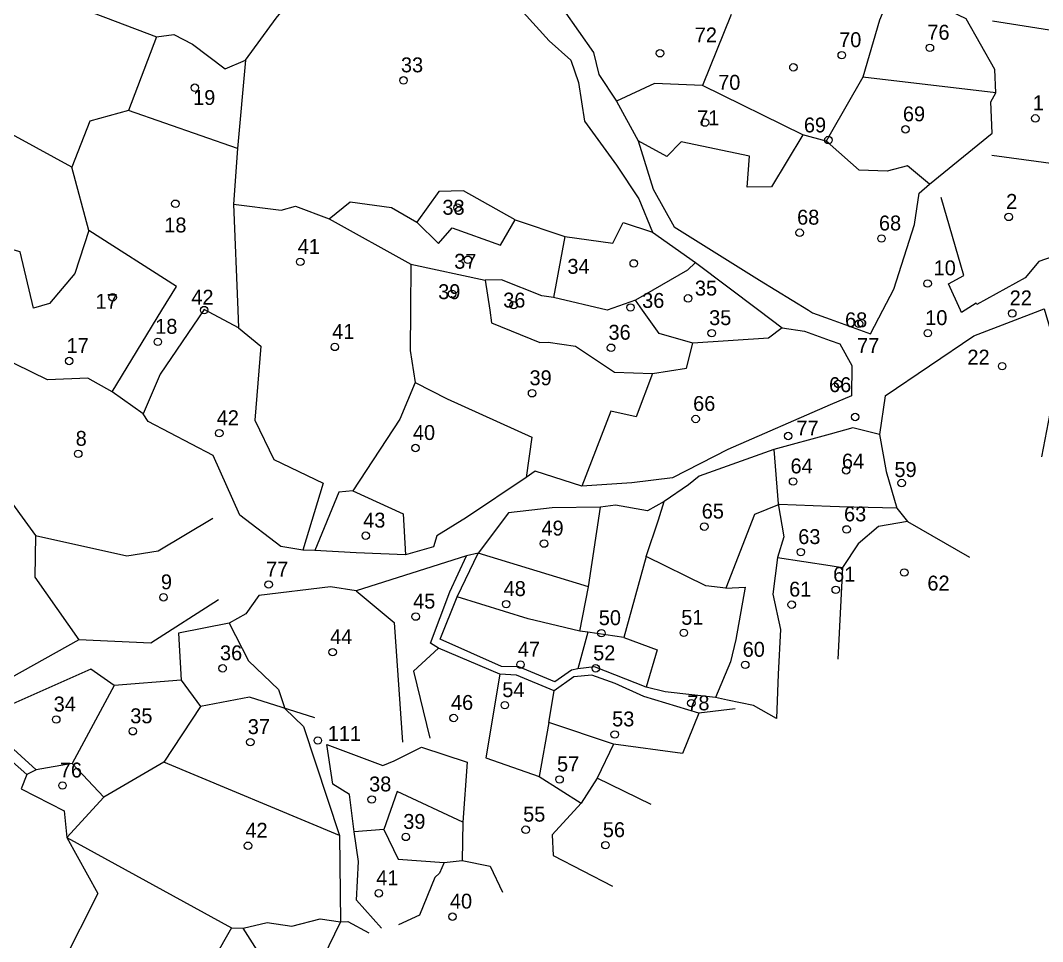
# Model space of a CAD drawing. Extents: x 176571 to 180224, y 250857 to 253450.
# Drawn here: x 177582.7 to 177857, y 252280.5 to 252527.8 of the extents above; entities that cross this region are included whole.
import ezdxf
from ezdxf.enums import TextEntityAlignment as Align

# ---------------------------------------------------------------- set-up
doc = ezdxf.new("R2010")
doc.units = 0
for name, color, linetype in [('1602', 240, 'Continuous'), ('1603', 240, 'Continuous'), ('A_POINTS', 252, 'Continuous')]:
    doc.layers.add(name, color=color, linetype=linetype)
doc.styles.add('HEBTXT', font='hebtxt.shx')

# ---------------------------------------------------------------- blocks, each defined once
blk = doc.blocks.new('1603')
at = {"layer": 'A_POINTS'}
blk.add_circle((0, 0), 0.25, dxfattribs=at)
at = {"style": 'HEBTXT'}
blk.add_attdef('PARCEL_NUM', text='', height=2, dxfattribs=at).set_placement((0, 1), align=Align.CENTER)
at = {"style": 'HEBTXT', "flags": 1}
blk.add_attdef('LOT_NUM', text='', height=2, dxfattribs=at).set_placement((0, -2.5), align=Align.CENTER)

msp = doc.modelspace()

# ---------------------------------------------------------------- linework, layer by layer
at = {"layer": '1602'}
for points in [[(177613.02, 252610.57), (177607.56, 252600.86), (177603.05, 252584.7), (177601.03, 252572.65), (177600.66, 252567.45), (177593.24, 252548.97), (177591.39, 252536.22), (177599.67, 252530.8), (177619.26, 252523.41), (177623.87, 252524.03), (177628.93, 252521.44), (177637.71, 252514.83), (177643.1, 252517.1), (177651.32, 252528.4), (177655.71, 252533.85), (177659.63, 252532.96), (177664.36, 252541.74), (177672.48, 252548.53), (177707.41, 252542.74)], [(177814.16, 252450), (177817.09, 252455.65), (177822.66, 252473.01), (177823.94, 252481.45), (177826.7, 252483.87), (177843.49, 252497.5), (177843.15, 252505.93), (177844.51, 252508.33), (177844.22, 252514.6), (177836.55, 252528.24), (177817.32, 252537.54), (177815.14, 252539.71), (177806.61, 252542.25), (177800, 252544.48)], [(177723.84, 252542.3), (177728.49, 252530.64), (177736.49, 252519.22), (177737.96, 252513.26), (177742.71, 252506.08), (177748.47, 252495.43), (177752.57, 252482.52), (177758.19, 252472.36), (177781.04, 252458.1), (177794.17, 252450)], [(177817.32, 252537.54), (177813.29, 252527.86), (177808.81, 252512.52), (177800, 252497.27)], [(177717.65, 252530.04), (177724.6, 252522.31), (177730.43, 252517.16), (177732.48, 252511.15), (177734.06, 252500.77), (177742.65, 252488.95), (177748.69, 252479.91), (177752.32, 252470.96), (177763.87, 252462.79), (177780.89, 252450)], [(177773.46, 252529.35), (177765.79, 252510.31)], [(177843.63, 252527.72), (177870.8, 252523.42), (177896.48, 252516.93), (177899.95, 252508.92), (177915.24, 252508.55), (177944.29, 252499), (177967.5, 252496.36), (177973.71, 252493.39), (177980.69, 252490.62), (177987.24, 252484), (177987.26, 252479.28), (178009.88, 252465.21), (178012.46, 252450)], [(177619.26, 252523.41), (177611.76, 252503.6), (177601.38, 252500.73), (177596.56, 252488.43), (177571.77, 252501.92), (177557.31, 252488.95), (177539.04, 252482.27)], [(177643.1, 252517.1), (177641.03, 252493.42), (177639.87, 252478.49), (177641.06, 252450)], [(177844.51, 252508.33), (177808.81, 252512.52)], [(177800, 252494.45), (177798.92, 252495.4), (177792.71, 252497.06), (177765.79, 252510.31), (177752.93, 252510.89), (177742.71, 252506.08)], [(177899.95, 252508.92), (177872.49, 252490.13), (177860.58, 252489.23), (177843.41, 252491.52)], [(177641.03, 252493.42), (177611.76, 252503.6)], [(177792.71, 252497.06), (177784.24, 252483.13), (177777.75, 252483.03), (177778.36, 252491.34), (177760.01, 252495.24), (177756.21, 252491.24), (177748.47, 252495.43)], [(177800, 252497.27), (177798.92, 252495.4)], [(177826.7, 252483.87), (177820.82, 252488.74), (177815.34, 252487.36), (177807.78, 252487.64), (177800, 252494.45)], [(177620.72, 252450), (177624.62, 252456.39), (177601.06, 252471.37), (177596.56, 252488.43)], [(177715.51, 252474.29), (177701.59, 252482.09), (177694.97, 252481.83), (177689.11, 252473.6)], [(177665.63, 252474.56), (177671.26, 252479.11), (177682.35, 252477.61), (177689.11, 252473.6), (177694.92, 252467.91), (177698.63, 252472.11), (177711.55, 252467.49), (177715.51, 252474.29), (177728.84, 252469.82), (177725.78, 252453.46)], [(177834.97, 252450), (177831.81, 252457.09), (177835.9, 252459.3), (177829.84, 252480.24)], [(177639.87, 252478.49), (177652.7, 252476.83), (177656.52, 252477.94), (177665.63, 252474.56), (177687.51, 252462.34), (177687.41, 252450)], [(177728.84, 252469.82), (177741.72, 252468.03), (177744.46, 252473.54), (177752.32, 252470.96)], [(177601.06, 252471.37), (177597.31, 252459.82), (177590.51, 252451.85), (177586.26, 252450.52), (177582.63, 252465.71), (177561.07, 252471.76), (177558.18, 252462.79), (177547.79, 252458.58)], [(178011.92, 252450), (177974.06, 252458.91), (177939.61, 252460.91), (177938.72, 252459.19), (177929.72, 252456.85), (177925.23, 252456.03), (177923.05, 252455.82), (177911.77, 252458.47), (177908.4, 252459.45), (177901.45, 252462.16), (177894.36, 252466.03), (177889.49, 252468.95), (177873.12, 252469.11), (177856, 252463.05), (177852.34, 252458.72), (177839.42, 252451.55), (177839.2, 252451.88), (177836.28, 252450)], [(177687.51, 252462.34), (177707.43, 252458.03), (177708.68, 252450)], [(177763.87, 252462.79), (177761.7, 252460.77), (177747.77, 252452.7)], [(177749.68, 252450), (177747.77, 252452.7), (177740.2, 252450), (177725.78, 252453.46), (177722.65, 252453.88), (177711.79, 252458.14), (177707.43, 252458.03)], [(177607.34, 252428.12), (177620.72, 252450)], [(177641.25, 252445.29), (177632.01, 252450.2), (177620.27, 252432.88), (177615.63, 252422.16)], [(177632.39, 252450), (177632.01, 252450.2), (177631.87, 252450)], [(177641.06, 252450), (177641.25, 252445.29), (177647.25, 252440.32), (177645.64, 252420.45), (177650.77, 252409.92), (177664.01, 252403.54), (177658.48, 252385.64)], [(177687.41, 252450), (177687.33, 252439.17), (177688.62, 252430.58), (177684.52, 252420.8), (177671.98, 252401.56), (177668.22, 252401.21), (177661.72, 252385.5)], [(177708.68, 252450), (177709.19, 252446.66), (177722.15, 252441.34), (177724.31, 252441.4), (177731.66, 252440.39), (177742.19, 252433.4), (177752.33, 252433.04), (177748.01, 252421.42), (177741.16, 252422.89), (177733.36, 252402.77)], [(177740.21, 252450), (177740.2, 252450), (177740.19, 252450)], [(177752.33, 252433.04), (177761.47, 252434.43), (177763.14, 252441.14), (177754.1, 252443.76), (177749.68, 252450)], [(177780.89, 252450), (177787.17, 252445.28), (177793.12, 252444.42), (177800, 252441.92)], [(177794.17, 252450), (177795.3, 252449.31), (177800, 252447.6)], [(177800, 252447.6), (177810.88, 252443.65), (177814.16, 252450)], [(177814.81, 252427.02), (177838.6, 252443.14), (177857.42, 252450.36), (177860.2, 252440.99), (177860.29, 252429.28), (177856.7, 252410.65)], [(177836.28, 252450), (177835.26, 252449.35), (177834.97, 252450)], [(177856.47, 252450), (177857.42, 252450.36), (177857.53, 252450)], [(177787.17, 252445.28), (177783.51, 252442.51), (177763.14, 252441.14)], [(177800, 252441.92), (177802.64, 252440.96), (177805.84, 252435.14), (177805.71, 252427.07), (177800, 252424.57)], [(177635.89, 252372.24), (177617.74, 252360.61), (177598.4, 252361.5), (177576.99, 252349.59), (177539.85, 252337.18), (177551.02, 252368.38), (177558.39, 252402.57), (177552.47, 252405.06), (177554.12, 252420.12), (177562.67, 252440.12)], [(177800, 252424.57), (177772.57, 252412.58), (177757.71, 252404.99), (177746.78, 252403.67), (177733.36, 252402.77), (177720.9, 252406.8), (177718.43, 252405.13), (177702.4, 252394.37), (177694.5, 252389.45), (177693.54, 252386.53), (177686.05, 252384.32), (177672.87, 252384.91), (177661.72, 252385.5), (177658.48, 252385.64), (177652.6, 252386.59), (177641.63, 252394.96), (177634.42, 252411.02), (177616.99, 252420.14), (177615.63, 252422.16), (177607.34, 252428.12), (177600.82, 252431.74), (177590.02, 252431.33), (177576.97, 252437.63)], [(177688.62, 252430.58), (177697.28, 252426.2), (177719.98, 252415.92), (177718.43, 252405.13)], [(177814.81, 252427.02), (177813.27, 252416.62), (177806.14, 252418.47), (177800, 252416.78)], [(177554.12, 252420.12), (177568.59, 252414.44), (177586.76, 252389.51), (177586.57, 252378.33), (177598.4, 252361.5)], [(177800, 252416.78), (177784.88, 252412.62), (177764.88, 252405.46), (177762, 252403.17), (177755.45, 252398.65), (177750.97, 252396.15), (177742.44, 252397.67), (177738.44, 252397.1), (177725.43, 252396.99), (177713.74, 252395.66), (177705.6, 252384.8), (177702.48, 252384.04), (177672.82, 252374.65), (177665.93, 252375.73), (177646.73, 252373.43), (177643.19, 252368.49)], [(177813.27, 252416.62), (177815.08, 252406.71), (177817.92, 252396.89), (177820.75, 252393.3), (177837.46, 252383.76)], [(177784.88, 252412.62), (177786.06, 252398.03), (177787.62, 252389.21), (177785.87, 252383.64), (177784.67, 252373.83), (177786.69, 252364.32), (177786.08, 252352.3), (177785.6, 252340.43)], [(177671.98, 252401.56), (177685.48, 252395.37), (177686.05, 252384.32)], [(177744.66, 252362.2), (177735.01, 252363.56), (177732.82, 252363.89), (177735.18, 252375.76), (177738.44, 252397.1)], [(177772.03, 252375.38), (177766.65, 252376.07), (177750.64, 252383.9), (177753.94, 252393.74), (177755.45, 252398.65)], [(177800, 252397.36), (177786.37, 252397.86), (177779.75, 252395.15), (177772.03, 252375.38), (177777.19, 252375.63), (177774.67, 252361.66), (177773.25, 252355.64), (177769.28, 252346.01)], [(177817.92, 252396.89), (177802.54, 252397.27), (177800, 252397.36)], [(177586.76, 252389.51), (177611.27, 252384.07), (177619.68, 252385.43), (177634.36, 252394.23)], [(177820.75, 252393.3), (177813.04, 252391.97), (177807.53, 252387.32), (177803.33, 252380.94), (177802.09, 252356.32)], [(177774.52, 252343.01), (177764.81, 252341.87), (177749.99, 252346.29), (177742.35, 252349.81), (177736.04, 252352.05), (177731.25, 252351.64), (177725.99, 252347.81), (177715.84, 252352.05), (177711.39, 252352.35), (177694.94, 252359.31), (177692.76, 252360.68), (177697.95, 252374.43), (177702.48, 252384.04)], [(177785.6, 252340.43), (177779.49, 252343.93), (177772.44, 252345.31), (177769.28, 252346.01), (177755.79, 252347.56), (177750.65, 252348.81), (177736.78, 252354.29), (177732.34, 252353.73), (177730.61, 252353.38), (177726.11, 252350.22), (177716.46, 252354.28), (177711.85, 252354.34), (177695.37, 252361.71), (177699.94, 252373.1), (177705.6, 252384.8)], [(177735.18, 252375.76), (177705.6, 252384.8)], [(177750.64, 252383.9), (177744.66, 252362.2), (177753.64, 252358.85), (177750.65, 252348.81)], [(177785.87, 252383.64), (177800, 252381.45)], [(177800, 252381.45), (177803.33, 252380.94)], [(177672.82, 252374.65), (177683.06, 252366.18), (177685.3, 252334.09)], [(177732.82, 252363.89), (177719.01, 252367.2), (177699.94, 252373.1)], [(177643.19, 252368.49), (177638.71, 252365.99), (177625.15, 252363.28), (177625.86, 252350.73), (177607.86, 252349.24), (177601.64, 252353.68), (177571.78, 252340.44), (177586.97, 252326.62), (177584.44, 252325.35), (177571.15, 252337.13), (177568.96, 252339.03), (177548.97, 252330.08), (177528.76, 252321.4), (177508.86, 252312.41), (177492.13, 252305.12), (177481.73, 252300.82), (177455.96, 252294.96), (177442.38, 252292.28), (177455.67, 252289.82), (177486.4, 252284.12), (177500.19, 252281.04), (177514.31, 252278.41)], [(177638.71, 252365.99), (177643.94, 252355.88), (177652.01, 252348.2), (177653.69, 252343.14), (177658.66, 252338.29), (177668.39, 252308.97), (177668.64, 252285.86), (177657.52, 252262.99)], [(177735.01, 252363.56), (177732.34, 252353.73)], [(177694.94, 252359.31), (177688.26, 252353.1), (177692.62, 252335.1)], [(177625.86, 252350.73), (177631.03, 252343.62), (177621.18, 252328.68)], [(177711.39, 252352.35), (177707.64, 252329.9)], [(177607.86, 252349.24), (177596.61, 252328.31), (177586.97, 252326.62)], [(177764.81, 252341.87), (177760.4, 252331.05), (177741.91, 252333.53), (177724.52, 252339.37), (177725.99, 252347.81)], [(177661.78, 252340.6), (177644.2, 252346.13), (177631.03, 252343.62)], [(177724.52, 252339.37), (177721.98, 252324.86)], [(177679.6, 252284.15), (177672.94, 252291.69), (177673.48, 252302.04), (177672.28, 252310.04), (177671, 252319.98), (177666.59, 252322.76), (177664.92, 252333.48), (177680.01, 252327.8), (177683.01, 252329.05), (177690.34, 252332.74), (177702.6, 252328.7), (177701.46, 252312.62), (177701.24, 252302.32), (177708.82, 252300.75), (177712.1, 252293.81)], [(177741.91, 252333.53), (177737.48, 252324.36), (177733.18, 252317.67)], [(177596.61, 252328.31), (177605.1, 252319.3), (177595.2, 252308.48)], [(177621.18, 252328.68), (177605.1, 252319.3)], [(177668.39, 252308.97), (177621.18, 252328.68)], [(177707.64, 252329.9), (177721.98, 252324.86), (177733.18, 252317.67), (177725.41, 252309.21), (177725.69, 252303.67), (177741.62, 252295.43)], [(177584.44, 252325.35), (177582.97, 252321.56), (177594.45, 252315.64), (177595.2, 252308.48), (177603.51, 252293.46), (177593.98, 252274.46)], [(177752.03, 252317.37), (177737.48, 252324.36)], [(177701.46, 252312.62), (177683.82, 252320.82), (177680.26, 252310.59), (177684.13, 252302.67), (177696.45, 252301.74), (177701.24, 252302.32)], [(177680.26, 252310.59), (177672.28, 252310.04)], [(177595.2, 252308.48), (177639.38, 252284.27), (177642.49, 252284.12), (177648.97, 252285.7), (177655.58, 252284.69), (177663.16, 252286.61), (177668.64, 252285.86), (177670.58, 252285.92), (177676.27, 252282.87)], [(177696.45, 252301.74), (177695.23, 252298.86), (177693.94, 252297.74), (177689.85, 252287.65), (177684.15, 252285.08)], [(177639.38, 252284.27), (177629.56, 252266.92), (177628.3, 252260.47)], [(177652.74, 252268.11), (177642.49, 252284.12)]]:
    msp.add_lwpolyline(points, dxfattribs=at)

# ---------------------------------------------------------------- block references
at = {"layer": '1603'}
ref = msp.add_blockref('1603', (177754.36, 252518.98), dxfattribs=dict(at, xscale=4, yscale=4, zscale=4))
ref.add_attrib('PARCEL_NUM', '72', (177763.69, 252521.89), dxfattribs={"layer": '0', "height": 4, "style": 'HEBTXT'})
ref = msp.add_blockref('1603', (177826.8, 252520.45), dxfattribs=dict(at, xscale=4, yscale=4, zscale=4))
ref.add_attrib('PARCEL_NUM', '76', (177826.11, 252522.61), dxfattribs={"layer": '0', "height": 4, "style": 'HEBTXT'})
ref = msp.add_blockref('1603', (177803.14, 252518.46), dxfattribs=dict(at, xscale=4, yscale=4, zscale=4))
ref.add_attrib('PARCEL_NUM', '70', (177802.44, 252520.62), dxfattribs={"layer": '0', "height": 4, "style": 'HEBTXT'})
ref = msp.add_blockref('1603', (177685.54, 252511.7), dxfattribs=dict(at, xscale=4, yscale=4, zscale=4))
ref.add_attrib('PARCEL_NUM', '33', (177684.85, 252513.86), dxfattribs={"layer": '0', "height": 4, "style": 'HEBTXT'})
ref = msp.add_blockref('1603', (177790.17, 252515.2), dxfattribs=dict(at, xscale=4, yscale=4, zscale=4))
ref.add_attrib('PARCEL_NUM', '70', (177769.97, 252509.18), dxfattribs={"layer": '0', "height": 4, "style": 'HEBTXT'})
ref = msp.add_blockref('1603', (177629.54, 252509.73), dxfattribs=dict(at, xscale=4, yscale=4, zscale=4))
ref.add_attrib('PARCEL_NUM', '19', (177629.08, 252505.1), dxfattribs={"layer": '0', "height": 4, "style": 'HEBTXT'})
ref = msp.add_blockref('1603', (177855.08, 252501.5), dxfattribs=dict(at, xscale=4, yscale=4, zscale=4))
ref.add_attrib('PARCEL_NUM', '1', (177854.39, 252503.66), dxfattribs={"layer": '0', "height": 4, "style": 'HEBTXT'})
ref = msp.add_blockref('1603', (177766.43, 252500.37), dxfattribs=dict(at, xscale=4, yscale=4, zscale=4))
ref.add_attrib('PARCEL_NUM', '71', (177764.33, 252499.66), dxfattribs={"layer": '0', "height": 4, "style": 'HEBTXT'})
ref = msp.add_blockref('1603', (177820.24, 252498.55), dxfattribs=dict(at, xscale=4, yscale=4, zscale=4))
ref.add_attrib('PARCEL_NUM', '69', (177819.55, 252500.71), dxfattribs={"layer": '0', "height": 4, "style": 'HEBTXT'})
ref = msp.add_blockref('1603', (177799.56, 252495.68), dxfattribs=dict(at, xscale=4, yscale=4, zscale=4))
ref.add_attrib('PARCEL_NUM', '69', (177792.98, 252497.73), dxfattribs={"layer": '0', "height": 4, "style": 'HEBTXT'})
ref = msp.add_blockref('1603', (177624.32, 252478.58), dxfattribs=dict(at, xscale=4, yscale=4, zscale=4))
ref.add_attrib('PARCEL_NUM', '18', (177621.34, 252470.88), dxfattribs={"layer": '0', "height": 4, "style": 'HEBTXT'})
ref = msp.add_blockref('1603', (177700.03, 252477.53), dxfattribs=dict(at, xscale=4, yscale=4, zscale=4))
ref.add_attrib('PARCEL_NUM', '38', (177695.98, 252475.63), dxfattribs={"layer": '0', "height": 4, "style": 'HEBTXT'})
ref = msp.add_blockref('1603', (177847.94, 252475.05), dxfattribs=dict(at, xscale=4, yscale=4, zscale=4))
ref.add_attrib('PARCEL_NUM', '2', (177847.25, 252477.21), dxfattribs={"layer": '0', "height": 4, "style": 'HEBTXT'})
ref = msp.add_blockref('1603', (177791.85, 252470.81), dxfattribs=dict(at, xscale=4, yscale=4, zscale=4))
ref.add_attrib('PARCEL_NUM', '68', (177791.16, 252472.97), dxfattribs={"layer": '0', "height": 4, "style": 'HEBTXT'})
ref = msp.add_blockref('1603', (177813.81, 252469.25), dxfattribs=dict(at, xscale=4, yscale=4, zscale=4))
ref.add_attrib('PARCEL_NUM', '68', (177813.12, 252471.41), dxfattribs={"layer": '0', "height": 4, "style": 'HEBTXT'})
ref = msp.add_blockref('1603', (177657.84, 252462.98), dxfattribs=dict(at, xscale=4, yscale=4, zscale=4))
ref.add_attrib('PARCEL_NUM', '41', (177657.14, 252465.13), dxfattribs={"layer": '0', "height": 4, "style": 'HEBTXT'})
ref = msp.add_blockref('1603', (177702.79, 252463.55), dxfattribs=dict(at, xscale=4, yscale=4, zscale=4))
ref.add_attrib('PARCEL_NUM', '37', (177699.15, 252461.14), dxfattribs={"layer": '0', "height": 4, "style": 'HEBTXT'})
ref = msp.add_blockref('1603', (177747.32, 252462.57), dxfattribs=dict(at, xscale=4, yscale=4, zscale=4))
ref.add_attrib('PARCEL_NUM', '34', (177729.51, 252459.78), dxfattribs={"layer": '0', "height": 4, "style": 'HEBTXT'})
ref = msp.add_blockref('1603', (177826.18, 252457.16), dxfattribs=dict(at, xscale=4, yscale=4, zscale=4))
ref.add_attrib('PARCEL_NUM', '10', (177827.79, 252459.37), dxfattribs={"layer": '0', "height": 4, "style": 'HEBTXT'})
ref = msp.add_blockref('1603', (177698.57, 252454.37), dxfattribs=dict(at, xscale=4, yscale=4, zscale=4))
ref.add_attrib('PARCEL_NUM', '39', (177694.84, 252452.98), dxfattribs={"layer": '0', "height": 4, "style": 'HEBTXT'})
ref = msp.add_blockref('1603', (177761.9, 252453.18), dxfattribs=dict(at, xscale=4, yscale=4, zscale=4))
ref.add_attrib('PARCEL_NUM', '35', (177763.73, 252453.94), dxfattribs={"layer": '0', "height": 4, "style": 'HEBTXT'})
ref = msp.add_blockref('1603', (177607.48, 252453.47), dxfattribs=dict(at, xscale=4, yscale=4, zscale=4))
ref.add_attrib('PARCEL_NUM', '17', (177602.88, 252450.39), dxfattribs={"layer": '0', "height": 4, "style": 'HEBTXT'})
ref = msp.add_blockref('1603', (177632.05, 252450.04), dxfattribs=dict(at, xscale=4, yscale=4, zscale=4))
ref.add_attrib('PARCEL_NUM', '42', (177628.6, 252451.49), dxfattribs={"layer": '0', "height": 4, "style": 'HEBTXT'})
ref = msp.add_blockref('1603', (177715.1, 252451.35), dxfattribs=dict(at, xscale=4, yscale=4, zscale=4))
ref.add_attrib('PARCEL_NUM', '36', (177712.29, 252450.72), dxfattribs={"layer": '0', "height": 4, "style": 'HEBTXT'})
ref = msp.add_blockref('1603', (177746.43, 252450.75), dxfattribs=dict(at, xscale=4, yscale=4, zscale=4))
ref.add_attrib('PARCEL_NUM', '36', (177749.57, 252450.63), dxfattribs={"layer": '0', "height": 4, "style": 'HEBTXT'})
ref = msp.add_blockref('1603', (177848.89, 252449.15), dxfattribs=dict(at, xscale=4, yscale=4, zscale=4))
ref.add_attrib('PARCEL_NUM', '22', (177848.2, 252451.31), dxfattribs={"layer": '0', "height": 4, "style": 'HEBTXT'})
ref = msp.add_blockref('1603', (177768.24, 252443.85), dxfattribs=dict(at, xscale=4, yscale=4, zscale=4))
ref.add_attrib('PARCEL_NUM', '35', (177767.55, 252446.01), dxfattribs={"layer": '0', "height": 4, "style": 'HEBTXT'})
ref = msp.add_blockref('1603', (177807.75, 252446.38), dxfattribs=dict(at, xscale=4, yscale=4, zscale=4))
ref.add_attrib('PARCEL_NUM', '68', (177804.02, 252445.43), dxfattribs={"layer": '0', "height": 4, "style": 'HEBTXT'})
ref = msp.add_blockref('1603', (177826.22, 252443.85), dxfattribs=dict(at, xscale=4, yscale=4, zscale=4))
ref.add_attrib('PARCEL_NUM', '10', (177825.53, 252446.01), dxfattribs={"layer": '0', "height": 4, "style": 'HEBTXT'})
ref = msp.add_blockref('1603', (177619.6, 252441.52), dxfattribs=dict(at, xscale=4, yscale=4, zscale=4))
ref.add_attrib('PARCEL_NUM', '18', (177618.91, 252443.68), dxfattribs={"layer": '0', "height": 4, "style": 'HEBTXT'})
ref = msp.add_blockref('1603', (177667.1, 252440.15), dxfattribs=dict(at, xscale=4, yscale=4, zscale=4))
ref.add_attrib('PARCEL_NUM', '41', (177666.41, 252442.31), dxfattribs={"layer": '0', "height": 4, "style": 'HEBTXT'})
ref = msp.add_blockref('1603', (177741.23, 252439.93), dxfattribs=dict(at, xscale=4, yscale=4, zscale=4))
ref.add_attrib('PARCEL_NUM', '36', (177740.54, 252442.09), dxfattribs={"layer": '0', "height": 4, "style": 'HEBTXT'})
ref = msp.add_blockref('1603', (177595.81, 252436.37), dxfattribs=dict(at, xscale=4, yscale=4, zscale=4))
ref.add_attrib('PARCEL_NUM', '17', (177595.12, 252438.52), dxfattribs={"layer": '0', "height": 4, "style": 'HEBTXT'})
ref = msp.add_blockref('1603', (177806.74, 252421.35), dxfattribs=dict(at, xscale=4, yscale=4, zscale=4))
ref.add_attrib('PARCEL_NUM', '77', (177807.25, 252438.52), dxfattribs={"layer": '0', "height": 4, "style": 'HEBTXT'})
ref = msp.add_blockref('1603', (177846.18, 252434.99), dxfattribs=dict(at, xscale=4, yscale=4, zscale=4))
ref.add_attrib('PARCEL_NUM', '22', (177836.86, 252435.41), dxfattribs={"layer": '0', "height": 4, "style": 'HEBTXT'})
ref = msp.add_blockref('1603', (177720.04, 252427.72), dxfattribs=dict(at, xscale=4, yscale=4, zscale=4))
ref.add_attrib('PARCEL_NUM', '39', (177719.35, 252429.87), dxfattribs={"layer": '0', "height": 4, "style": 'HEBTXT'})
ref = msp.add_blockref('1603', (177802.18, 252430.2), dxfattribs=dict(at, xscale=4, yscale=4, zscale=4))
ref.add_attrib('PARCEL_NUM', '66', (177799.73, 252428.02), dxfattribs={"layer": '0', "height": 4, "style": 'HEBTXT'})
ref = msp.add_blockref('1603', (177763.94, 252420.81), dxfattribs=dict(at, xscale=4, yscale=4, zscale=4))
ref.add_attrib('PARCEL_NUM', '66', (177763.25, 252422.97), dxfattribs={"layer": '0', "height": 4, "style": 'HEBTXT'})
ref = msp.add_blockref('1603', (177636.1, 252416.99), dxfattribs=dict(at, xscale=4, yscale=4, zscale=4))
ref.add_attrib('PARCEL_NUM', '42', (177635.41, 252419.14), dxfattribs={"layer": '0', "height": 4, "style": 'HEBTXT'})
ref = msp.add_blockref('1603', (177688.76, 252413.02), dxfattribs=dict(at, xscale=4, yscale=4, zscale=4))
ref.add_attrib('PARCEL_NUM', '40', (177688.06, 252415.18), dxfattribs={"layer": '0', "height": 4, "style": 'HEBTXT'})
ref = msp.add_blockref('1603', (177788.77, 252416.24), dxfattribs=dict(at, xscale=4, yscale=4, zscale=4))
ref.add_attrib('PARCEL_NUM', '77', (177790.98, 252416.39), dxfattribs={"layer": '0', "height": 4, "style": 'HEBTXT'})
ref = msp.add_blockref('1603', (177598.25, 252411.45), dxfattribs=dict(at, xscale=4, yscale=4, zscale=4))
ref.add_attrib('PARCEL_NUM', '8', (177597.56, 252413.61), dxfattribs={"layer": '0', "height": 4, "style": 'HEBTXT'})
ref = msp.add_blockref('1603', (177790.08, 252404.04), dxfattribs=dict(at, xscale=4, yscale=4, zscale=4))
ref.add_attrib('PARCEL_NUM', '64', (177789.39, 252406.2), dxfattribs={"layer": '0', "height": 4, "style": 'HEBTXT'})
ref = msp.add_blockref('1603', (177804.31, 252407.03), dxfattribs=dict(at, xscale=4, yscale=4, zscale=4))
ref.add_attrib('PARCEL_NUM', '64', (177803.19, 252407.5), dxfattribs={"layer": '0', "height": 4, "style": 'HEBTXT'})
ref = msp.add_blockref('1603', (177819.21, 252403.62), dxfattribs=dict(at, xscale=4, yscale=4, zscale=4))
ref.add_attrib('PARCEL_NUM', '59', (177817.28, 252405.23), dxfattribs={"layer": '0', "height": 4, "style": 'HEBTXT'})
ref = msp.add_blockref('1603', (177766.25, 252391.92), dxfattribs=dict(at, xscale=4, yscale=4, zscale=4))
ref.add_attrib('PARCEL_NUM', '65', (177765.56, 252394.08), dxfattribs={"layer": '0', "height": 4, "style": 'HEBTXT'})
ref = msp.add_blockref('1603', (177804.44, 252391.17), dxfattribs=dict(at, xscale=4, yscale=4, zscale=4))
ref.add_attrib('PARCEL_NUM', '63', (177803.75, 252393.33), dxfattribs={"layer": '0', "height": 4, "style": 'HEBTXT'})
ref = msp.add_blockref('1603', (177675.41, 252389.5), dxfattribs=dict(at, xscale=4, yscale=4, zscale=4))
ref.add_attrib('PARCEL_NUM', '43', (177674.72, 252391.66), dxfattribs={"layer": '0', "height": 4, "style": 'HEBTXT'})
ref = msp.add_blockref('1603', (177723.25, 252387.37), dxfattribs=dict(at, xscale=4, yscale=4, zscale=4))
ref.add_attrib('PARCEL_NUM', '49', (177722.55, 252389.52), dxfattribs={"layer": '0', "height": 4, "style": 'HEBTXT'})
ref = msp.add_blockref('1603', (177792.15, 252385.08), dxfattribs=dict(at, xscale=4, yscale=4, zscale=4))
ref.add_attrib('PARCEL_NUM', '63', (177791.46, 252387.24), dxfattribs={"layer": '0', "height": 4, "style": 'HEBTXT'})
ref = msp.add_blockref('1603', (177649.35, 252376.37), dxfattribs=dict(at, xscale=4, yscale=4, zscale=4))
ref.add_attrib('PARCEL_NUM', '77', (177648.66, 252378.53), dxfattribs={"layer": '0', "height": 4, "style": 'HEBTXT'})
ref = msp.add_blockref('1603', (177801.53, 252374.97), dxfattribs=dict(at, xscale=4, yscale=4, zscale=4))
ref.add_attrib('PARCEL_NUM', '61', (177800.83, 252377.13), dxfattribs={"layer": '0', "height": 4, "style": 'HEBTXT'})
ref = msp.add_blockref('1603', (177819.92, 252379.6), dxfattribs=dict(at, xscale=4, yscale=4, zscale=4))
ref.add_attrib('PARCEL_NUM', '62', (177826.12, 252374.76), dxfattribs={"layer": '0', "height": 4, "style": 'HEBTXT'})
ref = msp.add_blockref('1603', (177621.14, 252372.95), dxfattribs=dict(at, xscale=4, yscale=4, zscale=4))
ref.add_attrib('PARCEL_NUM', '9', (177620.44, 252375.1), dxfattribs={"layer": '0', "height": 4, "style": 'HEBTXT'})
ref = msp.add_blockref('1603', (177713.1, 252371.12), dxfattribs=dict(at, xscale=4, yscale=4, zscale=4))
ref.add_attrib('PARCEL_NUM', '48', (177712.41, 252373.28), dxfattribs={"layer": '0', "height": 4, "style": 'HEBTXT'})
ref = msp.add_blockref('1603', (177789.71, 252370.98), dxfattribs=dict(at, xscale=4, yscale=4, zscale=4))
ref.add_attrib('PARCEL_NUM', '61', (177789.02, 252373.13), dxfattribs={"layer": '0', "height": 4, "style": 'HEBTXT'})
ref = msp.add_blockref('1603', (177688.81, 252367.77), dxfattribs=dict(at, xscale=4, yscale=4, zscale=4))
ref.add_attrib('PARCEL_NUM', '45', (177688.12, 252369.93), dxfattribs={"layer": '0', "height": 4, "style": 'HEBTXT'})
ref = msp.add_blockref('1603', (177738.63, 252363.32), dxfattribs=dict(at, xscale=4, yscale=4, zscale=4))
ref.add_attrib('PARCEL_NUM', '50', (177737.94, 252365.48), dxfattribs={"layer": '0', "height": 4, "style": 'HEBTXT'})
ref = msp.add_blockref('1603', (177760.77, 252363.42), dxfattribs=dict(at, xscale=4, yscale=4, zscale=4))
ref.add_attrib('PARCEL_NUM', '51', (177760.07, 252365.58), dxfattribs={"layer": '0', "height": 4, "style": 'HEBTXT'})
ref = msp.add_blockref('1603', (177666.53, 252358.22), dxfattribs=dict(at, xscale=4, yscale=4, zscale=4))
ref.add_attrib('PARCEL_NUM', '44', (177665.84, 252360.38), dxfattribs={"layer": '0', "height": 4, "style": 'HEBTXT'})
ref = msp.add_blockref('1603', (177716.92, 252354.89), dxfattribs=dict(at, xscale=4, yscale=4, zscale=4))
ref.add_attrib('PARCEL_NUM', '47', (177716.23, 252357.05), dxfattribs={"layer": '0', "height": 4, "style": 'HEBTXT'})
ref = msp.add_blockref('1603', (177777.24, 252354.83), dxfattribs=dict(at, xscale=4, yscale=4, zscale=4))
ref.add_attrib('PARCEL_NUM', '60', (177776.55, 252356.99), dxfattribs={"layer": '0', "height": 4, "style": 'HEBTXT'})
ref = msp.add_blockref('1603', (177636.98, 252353.88), dxfattribs=dict(at, xscale=4, yscale=4, zscale=4))
ref.add_attrib('PARCEL_NUM', '36', (177636.29, 252356.04), dxfattribs={"layer": '0', "height": 4, "style": 'HEBTXT'})
ref = msp.add_blockref('1603', (177737.13, 252353.88), dxfattribs=dict(at, xscale=4, yscale=4, zscale=4))
ref.add_attrib('PARCEL_NUM', '52', (177736.43, 252356.03), dxfattribs={"layer": '0', "height": 4, "style": 'HEBTXT'})
ref = msp.add_blockref('1603', (177712.73, 252344), dxfattribs=dict(at, xscale=4, yscale=4, zscale=4))
ref.add_attrib('PARCEL_NUM', '54', (177712.04, 252346.16), dxfattribs={"layer": '0', "height": 4, "style": 'HEBTXT'})
ref = msp.add_blockref('1603', (177592.35, 252340.15), dxfattribs=dict(at, xscale=4, yscale=4, zscale=4))
ref.add_attrib('PARCEL_NUM', '34', (177591.66, 252342.3), dxfattribs={"layer": '0', "height": 4, "style": 'HEBTXT'})
ref = msp.add_blockref('1603', (177698.98, 252340.56), dxfattribs=dict(at, xscale=4, yscale=4, zscale=4))
ref.add_attrib('PARCEL_NUM', '46', (177698.28, 252342.72), dxfattribs={"layer": '0', "height": 4, "style": 'HEBTXT'})
ref = msp.add_blockref('1603', (177762.78, 252344.54), dxfattribs=dict(at, xscale=4, yscale=4, zscale=4))
ref.add_attrib('PARCEL_NUM', '78', (177761.69, 252342.61), dxfattribs={"layer": '0', "height": 4, "style": 'HEBTXT'})
ref = msp.add_blockref('1603', (177612.91, 252336.99), dxfattribs=dict(at, xscale=4, yscale=4, zscale=4))
ref.add_attrib('PARCEL_NUM', '35', (177612.21, 252339.14), dxfattribs={"layer": '0', "height": 4, "style": 'HEBTXT'})
ref = msp.add_blockref('1603', (177742.21, 252336.14), dxfattribs=dict(at, xscale=4, yscale=4, zscale=4))
ref.add_attrib('PARCEL_NUM', '53', (177741.52, 252338.3), dxfattribs={"layer": '0', "height": 4, "style": 'HEBTXT'})
ref = msp.add_blockref('1603', (177644.43, 252334.08), dxfattribs=dict(at, xscale=4, yscale=4, zscale=4))
ref.add_attrib('PARCEL_NUM', '37', (177643.74, 252336.24), dxfattribs={"layer": '0', "height": 4, "style": 'HEBTXT'})
ref = msp.add_blockref('1603', (177662.53, 252334.51), dxfattribs=dict(at, xscale=4, yscale=4, zscale=4))
ref.add_attrib('PARCEL_NUM', '111', (177665.2, 252334.4), dxfattribs={"layer": '0', "height": 4, "style": 'HEBTXT'})
ref = msp.add_blockref('1603', (177594.01, 252322.43), dxfattribs=dict(at, xscale=4, yscale=4, zscale=4))
ref.add_attrib('PARCEL_NUM', '76', (177593.31, 252324.59), dxfattribs={"layer": '0', "height": 4, "style": 'HEBTXT'})
ref = msp.add_blockref('1603', (177727.42, 252324.06), dxfattribs=dict(at, xscale=4, yscale=4, zscale=4))
ref.add_attrib('PARCEL_NUM', '57', (177726.73, 252326.22), dxfattribs={"layer": '0', "height": 4, "style": 'HEBTXT'})
ref = msp.add_blockref('1603', (177677, 252318.69), dxfattribs=dict(at, xscale=4, yscale=4, zscale=4))
ref.add_attrib('PARCEL_NUM', '38', (177676.31, 252320.84), dxfattribs={"layer": '0', "height": 4, "style": 'HEBTXT'})
ref = msp.add_blockref('1603', (177686.16, 252308.63), dxfattribs=dict(at, xscale=4, yscale=4, zscale=4))
ref.add_attrib('PARCEL_NUM', '39', (177685.47, 252310.78), dxfattribs={"layer": '0', "height": 4, "style": 'HEBTXT'})
ref = msp.add_blockref('1603', (177718.33, 252310.57), dxfattribs=dict(at, xscale=4, yscale=4, zscale=4))
ref.add_attrib('PARCEL_NUM', '55', (177717.64, 252312.73), dxfattribs={"layer": '0', "height": 4, "style": 'HEBTXT'})
ref = msp.add_blockref('1603', (177643.8, 252306.26), dxfattribs=dict(at, xscale=4, yscale=4, zscale=4))
ref.add_attrib('PARCEL_NUM', '42', (177643.11, 252308.42), dxfattribs={"layer": '0', "height": 4, "style": 'HEBTXT'})
ref = msp.add_blockref('1603', (177739.72, 252306.43), dxfattribs=dict(at, xscale=4, yscale=4, zscale=4))
ref.add_attrib('PARCEL_NUM', '56', (177739.02, 252308.58), dxfattribs={"layer": '0', "height": 4, "style": 'HEBTXT'})
ref = msp.add_blockref('1603', (177678.91, 252293.5), dxfattribs=dict(at, xscale=4, yscale=4, zscale=4))
ref.add_attrib('PARCEL_NUM', '41', (177678.22, 252295.66), dxfattribs={"layer": '0', "height": 4, "style": 'HEBTXT'})
ref = msp.add_blockref('1603', (177698.68, 252287.23), dxfattribs=dict(at, xscale=4, yscale=4, zscale=4))
ref.add_attrib('PARCEL_NUM', '40', (177697.99, 252289.39), dxfattribs={"layer": '0', "height": 4, "style": 'HEBTXT'})

doc.saveas('drawing.dxf')
